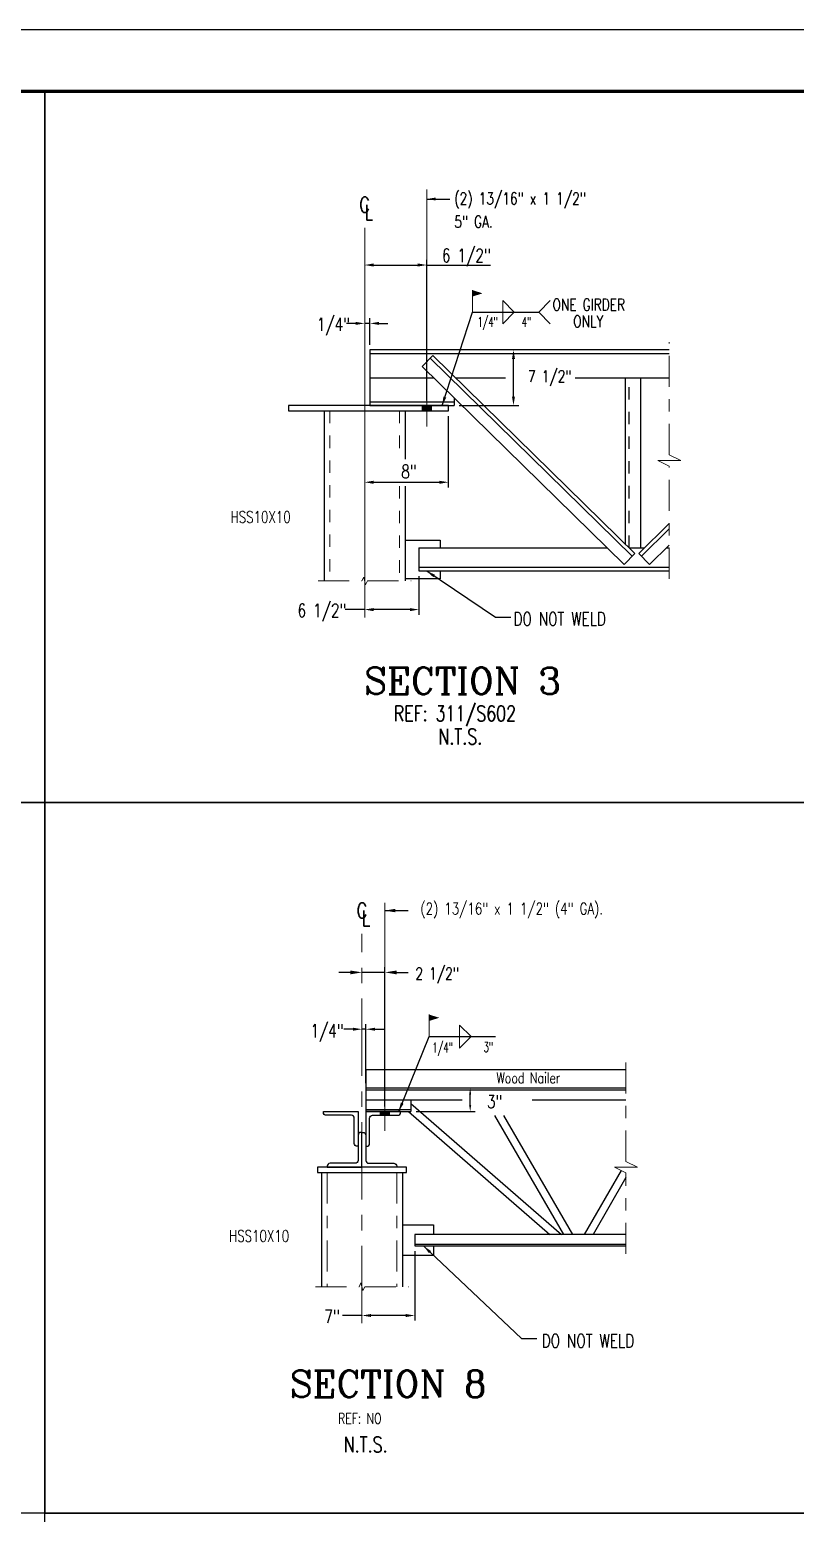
# Paper-space layout 'J1.0' of a CAD drawing. Extents: x -1.7 to 34.3, y -23.5 to 0.5.
# Drawn here: x 12.1 to 18.29, y -11.5 to 0.5 of the extents above; entities that cross this region are included whole.
import ezdxf
from ezdxf.enums import TextEntityAlignment as Align

# ---------------------------------------------------------------- set-up
doc = ezdxf.new("R2010")
doc.units = 0
doc.header["$LTSCALE"] = 0.5
doc.header["$MEASUREMENT"] = 0
for name, pattern in [('CENTER', [2, 1.25, -0.25, 0.25, -0.25]), ('HIDDEN2', [0.1875, 0.125, -0.0625]), ('Xref-FSE$0$B6749 Base-Task 1 LL1', [0.75, 0.5, -0.0625, 0.125, -0.0625])]:
    doc.linetypes.add(name, pattern=pattern)
doc.layers.get('0').update_dxf_attribs({"linetype": 'CONTINUOUS'})
doc.layers.get('DEFPOINTS').update_dxf_attribs({"linetype": 'CONTINUOUS'})
for name, color, linetype in [('A-DETALLESECCION', 7, 'CONTINUOUS'), ('DIMS', 7, 'CONTINUOUS'), ('SECT-STANDARD', 4, 'CONTINUOUS')]:
    doc.layers.add(name, color=color, linetype=linetype)
for name, color, linetype, lineweight in [('SECT-CENTERLINES', 11, 'CENTER', 13), ('SECT-DIMS', 11, 'CONTINUOUS', 20), ('SECT-FADED', 8, 'Xref-FSE$0$B6749 Base-Task 1 LL1', 5), ('SECT-TEXT-NORMAL', 2, 'CONTINUOUS', 30), ('TITLE-BORDER', 4, 'CONTINUOUS', 70), ('TITLE-ERECTION-NOTES-JOISTS', 40, 'CONTINUOUS', 18), ('TITLE-INFO-ATTRIB', 1, 'CONTINUOUS', 40)]:
    doc.layers.add(name, color=color, linetype=linetype, lineweight=lineweight)
doc.layers.add('TITLE-ACTUAL-PAPER-SIZE', color=250, linetype='CONTINUOUS', plot=False)
doc.styles.add('NOTES', font='romans.shx', dxfattribs={"width": 0.95})
doc.styles.add('ROMANC', font='ROMANC.shx')
doc.styles.add('SECTION-ATTRIB-NORM', font='simplex.shx', dxfattribs={"width": 0.75})
doc.styles.get("Standard").update_dxf_attribs({"font": 'SIMPLEX.SHX', "width": 0.75})
doc.styles.add('TITLE-ATTRIB', font='SIMPLEX', dxfattribs={"width": 0.75})
doc.dimstyles.new('SECTIONS', dxfattribs={"dimtxt": 0.125, "dimasz": 0.09375, "dimexe": 0.0625, "dimexo": 0.125, "dimgap": 0.0625, "dimtad": 0, "dimdec": 4, "dimlfac": 96, "dimrnd": 0.0625, "dimzin": 3, "dimdsep": 46, "dimlunit": 4, "dimtxsty": 'SECTION-ATTRIB-NORM', "dimcen": 0.09375, "dimclrt": 2, "dimadec": 0, "dimazin": 0, "dimtfac": 0.625, "dimtdec": 4, "dimtmove": 0, "dimatfit": 2, "dimfxl": 1, "dimtolj": 1, "dimtzin": 3, "dimarcsym": 0})

# ---------------------------------------------------------------- blocks, each defined once
blk = doc.blocks.new('nmbs-d-title')
at = {"layer": 'TITLE-ACTUAL-PAPER-SIZE'}
blk.add_line((34.25, 0.5), (-1.75, 0.5), dxfattribs=at)
at = {"layer": 'TITLE-BORDER'}
blk.add_line((33.75, 0), (0, 0), dxfattribs=at)
at = {"layer": 'TITLE-ERECTION-NOTES-JOISTS', "style": 'NOTES', "width": 0.95}
blk.add_attdef('PAINT', text='', height=0.0781, dxfattribs=at).set_placement((26.346, -18.512), align=Align.BOTTOM_CENTER)
at = {"layer": 'TITLE-INFO-ATTRIB', "style": 'TITLE-ATTRIB', "width": 0.875, "flags": 8}
for tag, height, p in [('CHKR', 0.188, (33.531, -14.781)), ('DTLR', 0.188, (33.531, -16.281)), ('PONO', 0.188, (33.531, -19.7)), ('JOBLOCATION', 0.188, (32.365, -20.7)), ('CUSTOMER', 0.188, (32.948, -20.7)), ('JOB', 0.25, (31.75, -20.7))]:
    blk.add_attdef(tag, text='', height=height, rotation=90, dxfattribs=at).set_placement(p, align=Align.MIDDLE_LEFT)
for tag, height, p in [('FILENO', 0.188, (32.812, -22.128)), ('DRAWING', 0.312, (32.5, -22.94))]:
    blk.add_attdef(tag, text='', height=height, dxfattribs=at).set_placement(p, align=Align.BOTTOM_CENTER)
blk = doc.blocks.new('*D2261')
at = {"layer": 'DEFPOINTS', "color": 0, "transparency": 16777216}
for p in [(15.485, -2.584), (14.808, -3.161), (15.485, -3.161)]:
    blk.add_point(p, dxfattribs=at)
at = {"layer": 'SECT-DIMS', "color": 0, "lineweight": -2, "transparency": 16777216}
for p, q in [((15.485, -2.626), (15.485, -3.203)), ((14.881, -3.161), (15.412, -3.161))]:
    blk.add_line(p, q, dxfattribs=at)
at = {"layer": 'SECT-DIMS', "color": 0, "transparency": 16777216}
for points in [[(14.881, -3.149), (14.881, -3.174), (14.808, -3.161)], [(15.412, -3.149), (15.412, -3.174), (15.485, -3.161)]]:
    blk.add_solid(points, dxfattribs=at)
blk = doc.blocks.new('StabilizerPlate-Flat-Haunch-Girder')
at = {"layer": 'SECT-STANDARD', "color": 3}
for points in [[(2.75, -3.587), (3.031, -3.587), (3.031, -3.65)], [(3.031, -3.837), (3.031, -3.9), (2.75, -3.9)]]:
    blk.add_lwpolyline(points, dxfattribs=at)
blk = doc.blocks.new('*D2262')
at = {"layer": 'DEFPOINTS', "color": 0, "transparency": 16777216}
for p in [(14.808, -1.404), (14.808, -1.416), (15.311, -2.541)]:
    blk.add_point(p, dxfattribs=at)
at = {"layer": 'SECT-DIMS', "color": 0, "lineweight": -2, "transparency": 16777216}
for p, q in [((14.881, -1.404), (15.238, -1.404)), ((15.311, -2.499), (15.311, -1.362)), ((15.311, -1.404), (15.827, -1.404))]:
    blk.add_line(p, q, dxfattribs=at)
at = {"layer": 'SECT-DIMS', "color": 0, "transparency": 16777216}
for points in [[(14.881, -1.391), (14.881, -1.416), (14.808, -1.404)], [(15.238, -1.391), (15.238, -1.416), (15.311, -1.404)]]:
    blk.add_solid(points, dxfattribs=at)
blk = doc.blocks.new('*D2263')
at = {"layer": 'DEFPOINTS', "color": 0, "transparency": 16777216}
for p in [(14.851, -2.091), (16.012, -2.091), (15.533, -2.541)]:
    blk.add_point(p, dxfattribs=at)
at = {"layer": 'SECT-DIMS', "color": 0, "lineweight": -2, "transparency": 16777216}
for p, q in [((16.012, -2.468), (16.012, -2.164)), ((15.574, -2.541), (16.054, -2.541))]:
    blk.add_line(p, q, dxfattribs=at)
at = {"layer": 'SECT-DIMS', "color": 0, "transparency": 16777216}
for points in [[(16, -2.164), (16.024, -2.164), (16.012, -2.091)], [(16, -2.468), (16.024, -2.468), (16.012, -2.541)]]:
    blk.add_solid(points, dxfattribs=at)
blk = doc.blocks.new('*D2264')
at = {"layer": 'DEFPOINTS', "color": 0, "transparency": 16777216}
for p in [(15.247, -3.879), (14.808, -4.191), (14.808, -4.191)]:
    blk.add_point(p, dxfattribs=at)
at = {"layer": 'SECT-DIMS', "color": 0, "lineweight": -2, "transparency": 16777216}
for p, q in [((15.247, -3.921), (15.247, -4.233)), ((14.808, -4.191), (14.652, -4.191)), ((15.174, -4.191), (14.881, -4.191))]:
    blk.add_line(p, q, dxfattribs=at)
at = {"layer": 'SECT-DIMS', "color": 0, "transparency": 16777216}
for points in [[(14.881, -4.179), (14.881, -4.204), (14.808, -4.191)], [(15.174, -4.179), (15.174, -4.204), (15.247, -4.191)]]:
    blk.add_solid(points, dxfattribs=at)
blk = doc.blocks.new('*D2265')
at = {"layer": 'DEFPOINTS', "color": 0, "transparency": 16777216}
for p in [(14.808, -1.876), (14.808, -1.876), (14.851, -2.091)]:
    blk.add_point(p, dxfattribs=at)
at = {"layer": 'SECT-DIMS', "color": 0, "lineweight": -2, "transparency": 16777216}
for p, q in [((14.736, -1.876), (14.661, -1.876)), ((14.851, -1.876), (14.808, -1.876)), ((14.851, -2.049), (14.851, -1.834)), ((14.924, -1.876), (14.997, -1.876))]:
    blk.add_line(p, q, dxfattribs=at)
at = {"layer": 'SECT-DIMS', "color": 0, "transparency": 16777216}
for points in [[(14.736, -1.864), (14.736, -1.888), (14.808, -1.876)], [(14.924, -1.864), (14.924, -1.888), (14.851, -1.876)]]:
    blk.add_solid(points, dxfattribs=at)
blk = doc.blocks.new('KNIFE-FACE')
at = {"layer": 'SECT-STANDARD', "color": 3}
for points in [[(3.078, -3.416), (3.328, -3.416), (3.328, -3.495)], [(3.328, -3.587), (3.328, -3.666), (3.078, -3.666)]]:
    blk.add_lwpolyline(points, dxfattribs=at)
blk = doc.blocks.new('StabilizerPlate-Flat-Joist')
blk.add_blockref('KNIFE-FACE', (0, 0))
blk = doc.blocks.new('*D2274')
at = {"layer": 'DEFPOINTS', "color": 0, "transparency": 16777216}
for p in [(14.787, -7.586), (14.787, -7.586), (14.818, -8.064)]:
    blk.add_point(p, dxfattribs=at)
at = {"layer": 'SECT-DIMS', "color": 0, "lineweight": -2, "transparency": 16777216}
for p, q in [((14.818, -8.022), (14.818, -7.545)), ((14.714, -7.586), (14.639, -7.586)), ((14.818, -7.586), (14.787, -7.586)), ((14.891, -7.586), (14.964, -7.586))]:
    blk.add_line(p, q, dxfattribs=at)
at = {"layer": 'SECT-DIMS', "color": 0, "transparency": 16777216}
for points in [[(14.714, -7.574), (14.714, -7.598), (14.787, -7.586)], [(14.891, -7.574), (14.891, -7.598), (14.818, -7.586)]]:
    blk.add_solid(points, dxfattribs=at)
blk = doc.blocks.new('*D2275')
at = {"layer": 'DEFPOINTS', "color": 0, "transparency": 16777216}
for p in [(14.818, -8.064), (15.662, -8.064), (15.183, -8.251)]:
    blk.add_point(p, dxfattribs=at)
at = {"layer": 'SECT-DIMS', "color": 0, "lineweight": -2, "transparency": 16777216}
for p, q in [((15.662, -8.199), (15.662, -8.116)), ((15.224, -8.251), (15.703, -8.251))]:
    blk.add_line(p, q, dxfattribs=at)
at = {"layer": 'SECT-DIMS', "color": 0, "transparency": 16777216}
for points in [[(15.653, -8.116), (15.67, -8.116), (15.662, -8.064)], [(15.653, -8.199), (15.67, -8.199), (15.662, -8.251)]]:
    blk.add_solid(points, dxfattribs=at)
blk = doc.blocks.new('*D2276')
at = {"layer": 'DEFPOINTS', "color": 0, "transparency": 16777216}
for p in [(15.214, -9.339), (14.787, -9.902), (14.787, -9.902)]:
    blk.add_point(p, dxfattribs=at)
at = {"layer": 'SECT-DIMS', "color": 0, "lineweight": -2, "transparency": 16777216}
for p, q in [((15.214, -9.381), (15.214, -9.943)), ((14.787, -9.902), (14.63, -9.902)), ((15.141, -9.902), (14.859, -9.902))]:
    blk.add_line(p, q, dxfattribs=at)
at = {"layer": 'SECT-DIMS', "color": 0, "transparency": 16777216}
for points in [[(14.859, -9.89), (14.859, -9.914), (14.787, -9.902)], [(15.141, -9.89), (15.141, -9.914), (15.214, -9.902)]]:
    blk.add_solid(points, dxfattribs=at)
blk = doc.blocks.new('*D2277')
at = {"layer": 'DEFPOINTS', "color": 0, "transparency": 16777216}
for p in [(14.787, -7.126), (14.787, -7.126), (14.972, -8.251)]:
    blk.add_point(p, dxfattribs=at)
at = {"layer": 'SECT-DIMS', "color": 0, "lineweight": -2, "transparency": 16777216}
for p, q in [((14.693, -7.126), (14.599, -7.126)), ((14.972, -7.126), (14.787, -7.126)), ((14.972, -8.21), (14.972, -7.085)), ((15.066, -7.126), (15.159, -7.126))]:
    blk.add_line(p, q, dxfattribs=at)
at = {"layer": 'SECT-DIMS', "color": 0, "transparency": 16777216}
for points in [[(14.693, -7.111), (14.693, -7.142), (14.787, -7.126)], [(15.066, -7.111), (15.066, -7.142), (14.972, -7.126)]]:
    blk.add_solid(points, dxfattribs=at)
blk = doc.blocks.new('Column-WF-Flange-Girder')
at = {"layer": 'SECT-CENTERLINES'}
blk.add_line((2.75, -4.212), (2.75, -1.062), dxfattribs=at)
at = {"layer": 'SECT-FADED', "color": 41}
for p, q in [((2.469, -2.993), (2.469, -3.918)), ((3.031, -2.993), (3.031, -3.918))]:
    blk.add_line(p, q, dxfattribs=at)
at = {"layer": 'SECT-FADED'}
blk.add_lwpolyline([(2.375, -3.918), (2.727, -3.918), (2.742, -3.887), (2.758, -3.949), (2.773, -3.918), (3.125, -3.918)], dxfattribs=at)
at = {"layer": 'SECT-STANDARD', "color": 41}
for p, q in [((3.109, -2.95), (2.391, -2.95)), ((2.391, -2.95), (2.391, -2.993)), ((2.391, -2.993), (3.109, -2.993)), ((2.422, -2.993), (2.422, -3.918)), ((3.078, -2.993), (3.078, -3.918)), ((3.109, -2.993), (3.109, -2.95))]:
    blk.add_line(p, q, dxfattribs=at)
at = {"layer": 'SECT-STANDARD'}
for points in [[(2.664, -2.531), (2.461, -2.531, -0.414214), (2.438, -2.508), (2.438, -2.5), (2.719, -2.5), (2.719, -2.781), (2.711, -2.781, -0.414214), (2.688, -2.758), (2.688, -2.555, 0.414214)], [(2.836, -2.531), (3.039, -2.531, 0.414214), (3.062, -2.508), (3.062, -2.5), (2.781, -2.5), (2.781, -2.781), (2.789, -2.781, 0.414214), (2.812, -2.758), (2.812, -2.555, -0.414214)], [(2.695, -2.919), (2.492, -2.919, 0.414214), (2.469, -2.942), (2.469, -2.95), (2.75, -2.95), (2.75, -2.669), (2.742, -2.669, 0.414214), (2.719, -2.692), (2.719, -2.895, -0.414214)], [(2.805, -2.919), (3.008, -2.919, -0.414214), (3.031, -2.942), (3.031, -2.95), (2.75, -2.95), (2.75, -2.669), (2.758, -2.669, -0.414214), (2.781, -2.692), (2.781, -2.895, 0.414214)]]:
    blk.add_lwpolyline(points, format="xyb", close=True, dxfattribs=at)
at = {"layer": 'SECT-TEXT-NORMAL', "style": 'SECTION-ATTRIB-NORM', "width": 0.75}
blk.add_text('C', height=0.125, dxfattribs=at).set_placement((2.75, -0.875), align=Align.MIDDLE)
blk.add_text('L', height=0.125, dxfattribs=at).set_placement((2.75, -0.875), align=Align.TOP_LEFT)

psp = doc.layouts.new('J1.0')

# ---------------------------------------------------------------- linework, layer by layer
for p, q in [((16.92177785, -7.91483298), (14.81783168, -7.91483298)), ((14.81783168, -7.91483298), (14.81783168, -8.06265659))]:
    psp.add_line(p, q)
at = {"layer": 'A-DETALLESECCION'}
for points in [[(14.46828907, -3.42682756, 0, 0.03578526, 0), (14.38927465, -3.42682754, 0, 0, 0), (14.2388603, -3.42682745, 0, 0, 0), (14.2388603, -3.42682745, 0, 0, 0)], [(14.45607413, -9.24219144, 0, 0.03578526, 0), (14.37705971, -9.24219142, 0, 0, 0), (14.22664536, -9.24219133, 0, 0, 0), (14.22664536, -9.24219133, 0, 0, 0)]]:
    psp.add_lwpolyline(points, format="xyseb", dxfattribs=at)
at = {"layer": 'DIMS', "color": 7, "linetype": 'Continuous'}
for points in [[(6.11058317, -5.75100504), (12.22087315, -5.75100504), (12.22087315, 0.00009905), (6.11058317, 0.00009905)], [(6.11058352, 0.00009905), (12.22087315, 0.00009905), (12.22087315, -5.75100504), (6.11058352, -5.75102912)], [(12.22087279, 0.00007497), (18.50470138, 0.00007497), (18.50470138, -5.7510532), (12.22087279, -5.7510532)], [(6.11058369, -5.75102912), (12.22087331, -5.75102912), (12.22087331, -11.5021332), (6.11058369, -11.50215728)], [(12.22087279, -5.75102912), (18.50470138, -5.75102912), (18.50470138, -11.50215728), (12.22087279, -11.50215728)], [(12.22087279, -11.50215728), (18.50470138, -11.50215728), (18.50470138, -17.25328545), (12.22087279, -17.25328545)]]:
    psp.add_lwpolyline(points, close=True, dxfattribs=at)
at = {"layer": 'SECT-CENTERLINES'}
for p, q in [((15.31087656, -2.70886468), (15.31087656, -2.41632597)), ((14.97182022, -8.40755902), (14.97182022, -8.12668803))]:
    psp.add_line(p, q, dxfattribs=at)
at = {"layer": 'SECT-DIMS'}
for p, q in [((15.31087656, -2.29130197), (15.31087656, -0.79281772)), ((14.80848845, -4.25394565), (14.80848845, -1.10335686)), ((15.68079561, -1.78570795), (15.68079561, -1.60747581)), ((16.21612371, -1.78570795), (16.30989171, -1.69193995)), ((16.30989171, -1.87947595), (16.21612371, -1.78570795)), ((14.97182022, -8.00166351), (14.97182022, -6.56366437)), ((15.33069699, -7.64602501), (15.33069699, -7.46779212))]:
    psp.add_line(p, q, dxfattribs=at)
for points in [[(15.92501766, -1.69193995), (15.92501766, -1.87947595), (16.01878566, -1.78570795)], [(15.57492007, -7.55225662), (15.57492007, -7.73979341), (15.66868846, -7.64602501)]]:
    psp.add_lwpolyline(points, close=True, dxfattribs=at)
for points in [[(15.68079561, -1.65826681), (15.68079561, -1.60747581), (15.76261253, -1.63287131)], [(15.33069699, -7.51858333), (15.33069699, -7.46779212), (15.41251426, -7.49318773)]]:
    psp.add_solid(points, dxfattribs=at)
at = {"layer": 'SECT-FADED'}
for p, q in [((17.27188646, -2.93807606), (17.27188646, -2.02853447)), ((17.17811846, -2.98496006), (17.36565446, -2.98496006)), ((17.27188646, -3.03184406), (17.17811846, -2.98496006)), ((17.36565446, -2.98496006), (17.27188646, -2.93807606)), ((17.27188646, -3.94138565), (17.27188646, -3.03184406)), ((14.43341645, -3.95932178), (14.78504645, -3.95932178)), ((14.78504645, -3.95932178), (14.80067445, -3.92806578)), ((14.80067445, -3.92806578), (14.81630245, -3.99057778)), ((14.81630245, -3.99057778), (14.83193045, -3.95932178)), ((14.83193045, -3.95932178), (15.18356045, -3.95932178))]:
    psp.add_line(p, q, dxfattribs=at)
at = {"layer": 'SECT-FADED', "color": 41, "linetype": 'HIDDEN2'}
for p, q in [((14.52718445, -2.58405778), (14.52718445, -3.95932178)), ((15.08979245, -2.58405778), (15.08979245, -2.97386957)), ((15.08979245, -3.19266157), (15.08979245, -3.95932178))]:
    psp.add_line(p, q, dxfattribs=at)
at = {"layer": 'SECT-FADED'}
psp.add_lwpolyline([(16.92177785, -9.40170506), (16.92177785, -8.74845993), (16.82800945, -8.70157574), (17.01554624, -8.70157574), (16.92177785, -8.65469154), (16.92177785, -7.78255337)], dxfattribs=at)
at = {"layer": 'SECT-STANDARD', "color": 4}
for p, q in [((14.85080491, -2.09104647), (14.85080491, -2.54113287)), ((17.27188646, -2.09104647), (14.85080491, -2.09104647)), ((17.27188646, -2.12230247), (14.85080491, -2.12230247)), ((15.27331551, -2.22414741), (15.36085286, -2.13488257)), ((16.97216066, -3.75878468), (15.33896852, -2.15719878)), ((16.994045, -3.73646847), (15.36085286, -2.13488257)), ((16.90650765, -3.82573331), (15.27331551, -2.22414741)), ((14.85080491, -2.31608967), (15.36707218, -2.31608967)), ((15.54563596, -2.31608967), (15.94761306, -2.31608967)), ((16.51195713, -2.31608967), (17.27188646, -2.31608967)), ((16.91676755, -3.66068653), (16.91676755, -2.31608967)), ((17.04179155, -3.69133765), (17.04179155, -2.31608967)), ((14.85080491, -2.50987687), (15.53281083, -2.50987687)), ((15.53281083, -2.47862087), (15.53281083, -2.54113287)), ((14.85080491, -2.54113287), (15.53281083, -2.54113287)), ((17.025301, -3.73646847), (17.27188646, -3.49465504)), ((17.04718534, -3.75878468), (17.27188646, -3.53843207)), ((15.24692261, -3.69133765), (16.76945977, -3.69133765)), ((15.24692261, -3.69133765), (15.24692261, -3.87887365)), ((16.94802355, -3.69133765), (17.07132244, -3.69133765)), ((17.11283835, -3.82573331), (17.27188646, -3.66976317)), ((17.24988622, -3.69133765), (17.27188646, -3.69133765)), ((16.90650765, -3.82573331), (16.994045, -3.73646847)), ((17.11283835, -3.82573331), (17.025301, -3.73646847)), ((15.24692261, -3.84761765), (17.27188646, -3.84761765)), ((15.24692261, -3.87887365), (17.27188646, -3.87887365))]:
    psp.add_line(p, q, dxfattribs=at)
at = {"layer": 'SECT-STANDARD', "color": 4, "linetype": 'HIDDEN2'}
psp.add_line((16.94802355, -3.69133765), (16.94802355, -2.31608967), dxfattribs=at)
at = {"layer": 'SECT-STANDARD', "color": 41}
for p, q in [((14.19332384, -2.54113287), (14.19332384, -2.58405778)), ((15.48507667, -2.54113287), (14.19332384, -2.54113287)), ((14.19332384, -2.58405778), (15.48507667, -2.58405778)), ((14.48030045, -2.58405778), (14.48030045, -3.95932178)), ((15.13667645, -2.58405778), (15.13667645, -2.97386957)), ((15.48507667, -2.58405778), (15.48507667, -2.54113287)), ((15.13667645, -3.19266157), (15.13667645, -3.95932178))]:
    psp.add_line(p, q, dxfattribs=at)
at = {"layer": 'SECT-STANDARD', "color": 1}
for p, q in [((14.81783168, -8.06395867), (14.81783168, -8.25149546)), ((16.92177785, -8.06395867), (14.81783168, -8.06395867)), ((16.92177785, -8.07958674), (14.81783168, -8.07958674)), ((14.81783168, -8.15772706), (15.59749889, -8.15772706)), ((15.18269492, -8.15772706), (15.18269492, -8.25149546)), ((16.16184533, -8.15772706), (16.92177785, -8.15772706)), ((14.81783168, -8.23586739), (15.18269492, -8.23586739)), ((14.81783168, -8.25149546), (15.18269492, -8.25149546)), ((15.16164621, -8.25149546), (16.30621014, -9.24669068)), ((15.18269492, -8.18695906), (16.40148151, -9.24669068)), ((15.85883239, -8.28275159), (16.41710957, -9.24669068)), ((15.93107204, -8.28275159), (16.48934922, -9.24669068)), ((16.8829251, -8.72903356), (16.58311761, -9.24669068)), ((16.92177785, -8.78668045), (16.65535726, -9.24669068)), ((15.21395105, -9.24669068), (15.21395105, -9.3391928)), ((16.92177785, -9.24669068), (15.21395105, -9.24669068)), ((15.21395105, -9.32356474), (16.92177785, -9.32356474)), ((15.21395105, -9.3391928), (16.92177785, -9.3391928))]:
    psp.add_line(p, q, dxfattribs=at)
at = {"layer": 'SECT-STANDARD', "color": 7}
psp.add_solid([(15.26959122, -2.54113287), (15.26959122, -2.58405778), (15.3521619, -2.54113287), (15.3521619, -2.58405778)], dxfattribs=at)
at = {"layer": 'SECT-STANDARD'}
psp.add_solid([(14.93053471, -8.25149546), (14.93053471, -8.28275159), (15.01310573, -8.25149546), (15.01310573, -8.28275159)], dxfattribs=at)

# ---------------------------------------------------------------- block references
psp.add_blockref('nmbs-d-title', (0.00029319, 0.00009905))
for name, p, xscale, yscale, zscale in [('StabilizerPlate-Flat-Haunch-Girder', (12.38614844, -0.04065286), 1.000192004384108, 1.000192004384108, 1.000192004384108), ('Column-WF-Flange-Girder', (12.03603599, -5.75100495), 1.000196202463696, 1.000196202463696, 1.000196202463696), ('StabilizerPlate-Flat-Joist', (12.03603599, -5.75100495), 1.000196202463696, 1.000196202463696, 1.000196202463696)]:
    psp.add_blockref(name, p, dxfattribs=dict(xscale=xscale, yscale=yscale, zscale=zscale))

# ---------------------------------------------------------------- texts
at = {"style": 'SECTION-ATTRIB-NORM', "width": 0.75}
psp.add_text('Wood Nailer', height=0.0866058054, dxfattribs=at).set_placement((15.87507084, -8.02328236))
at = {"layer": 'A-DETALLESECCION', "char_height": 0.2147304338, "attachment_point": 5, "style": 'ROMANC'}
for s, insert in [('\\A1;SECTION 3', (15.60047083, -4.76742913)), ('\\A1;SECTION 8 ', (14.99855897, -10.45398819))]:
    psp.add_mtext(s, dxfattribs=dict(at, insert=insert))
at = {"layer": 'A-DETALLESECCION', "style": 'SECTION-ATTRIB-NORM', "width": 0.625, "flags": 8}
for tag, text, p in [('1/4"', '1/8"', (15.43828599, -7.73451701)), ('3"', '1"', (15.80905166, -7.73094767))]:
    psp.add_attdef(tag, text=text, height=0.080023764, dxfattribs=at).set_placement(p, align=Align.MIDDLE_CENTER)
at = {"layer": 'SECT-DIMS', "color": 2, "width": 0.75}
for p in [(13.72403636, -3.48941727), (13.71182142, -9.30478115)]:
    psp.add_text('HSS10X10', height=0.093312652, dxfattribs=at).set_placement(p)
at = {"layer": 'SECT-TEXT-NORMAL', "lineweight": -2, "style": 'SECTION-ATTRIB-NORM', "width": 0.75}
for s, p in [('(2) 13/16" x 1 1/2"', (15.53274817, -0.94241198)), ('5" GA.', (15.53274817, -1.13010786))]:
    psp.add_text(s, height=0.096028517, dxfattribs=at).set_placement(p, align=Align.BOTTOM_LEFT)
at = {"layer": 'SECT-TEXT-NORMAL', "style": 'SECTION-ATTRIB-NORM', "width": 0.75}
psp.add_text('C', height=0.125024, dxfattribs=at).set_placement((14.80848845, -0.91582086), align=Align.MIDDLE)
psp.add_text('L', height=0.125024, dxfattribs=at).set_placement((14.80848845, -0.91582086), align=Align.TOP_LEFT)
at = {"layer": 'SECT-TEXT-NORMAL', "lineweight": -2, "style": 'SECTION-ATTRIB-NORM', "width": 0.75}
for s, height, p in [('6 1/2"', 0.107776113, (15.43359723, -1.37999187)), ('1/4"', 0.106698352, (14.4220329, -1.93752685)), ('7 1/2"', 0.096028517, (16.12917141, -2.35225242)), ('8"', 0.107776113, (15.10445864, -3.12794814)), ('6 1/2"', 0.107776113, (14.26545616, -4.25175231)), ('DO NOT WELD', 0.1077761133, (16.01125162, -4.32101572)), ('2 1/2"', 0.096028517, (15.21862929, -7.18334518)), ('1/4"', 0.106698352, (14.36995344, -7.65256079)), ('3"', 0.105631369, (15.79857934, -8.22433789)), ('7"', 0.107776113, (14.48226793, -9.96265689)), ('DO NOT WELD', 0.1077761133, (16.23970459, -10.16037811)), ('REF: NO', 0.085358682, (14.59375099, -10.77739413))]:
    psp.add_text(s, height=height, dxfattribs=at).set_placement(p)
for s, p in [('ONE GIRDER', (16.32759372, -1.72480191)), ('ONLY', (16.49485424, -1.85964378))]:
    psp.add_text(s, height=0.096028517, dxfattribs=at).set_placement(p, align=Align.MIDDLE_LEFT)
at = {"layer": 'SECT-TEXT-NORMAL', "style": 'SECTION-ATTRIB-NORM', "width": 0.75}
for s, height, p in [('REF: 311/S602', 0.1250240005, (15.04408364, -5.09361892)), ('N.T.S.', 0.125024001, (15.40507018, -5.28159138)), ('N.T.S.', 0.125024001, (14.6394447, -11.00776584))]:
    psp.add_text(s, height=height, dxfattribs=at).set_placement(p)
psp.add_text('(2) 13/16" x 1 1/2" (4" GA).', height=0.0937683937, dxfattribs=at).set_placement((15.25935899, -6.68525039), align=Align.BOTTOM_LEFT)
at = {"layer": 'SECT-TEXT-NORMAL', "style": 'SECTION-ATTRIB-NORM', "width": 0.625, "flags": 8}
for tag, text, p in [('1/4"', '1/4"', (15.80290664, -1.86384795)), ('4"', '2"', (16.11745469, -1.86384795))]:
    psp.add_attdef(tag, text=text, height=0.07814, dxfattribs=at).set_placement(p, align=Align.MIDDLE_CENTER)

# ---------------------------------------------------------------- dimensions: what is measured, and where the dimension line sits
at = {"layer": 'SECT-DIMS'}
for base, p1, p2, angle, override, picture, middle in [((14.80845511, -1.40359938), (15.31087656, -2.54113287), (14.80845511, -1.41591687), 180, {"dimscale": 0.010417, "dimasz": 7, "dimexe": 4, "dimexo": 4, "dimlfac": 9216, "dimse2": 1}, '*D2262', (15.82615971, -1.40359938)), ((16.01186113, -2.09104647), (15.53281083, -2.54113287), (14.85080491, -2.09104647), 90, {"dimscale": 0.010417, "dimasz": 7, "dimexe": 4, "dimexo": 4, "dimlfac": 9216, "dimse2": 1}, '*D2263', (16.01186113, -2.44736487)), ((14.78657555, -7.12627473), (14.97182022, -8.25149546), (14.78657555, -7.12627473), 180, {"dimscale": 0.010417, "dimasz": 9, "dimexe": 4, "dimexo": 4, "dimlfac": 9216, "dimse2": 1}, '*D2277', (14.87919788, -7.12627473)), ((15.66174723, -8.06395867), (15.18269492, -8.25149546), (14.81783168, -8.06395867), 90, {"dimscale": 0.010417, "dimasz": 5, "dimexe": 4, "dimexo": 4, "dimlfac": 9216, "dimse2": 1}, '*D2275', (15.66174723, -8.15772706))]:
    dim = psp.add_linear_dim(base=base, p1=p1, p2=p2, angle=angle, text=' ', dimstyle='SECTIONS', override=override, dxfattribs=at)
    dim.commit()
    dim.dimension.update_dxf_attribs({"geometry": picture, "text_midpoint": middle, "dimtype": 160})
for base, p1, p2, override, picture, middle in [((14.80848845, -1.87585623), (14.85080491, -2.09104647), (14.80848845, -1.87585623), {"dimscale": 0.010417, "dimasz": 7, "dimexe": 4, "dimexo": 4, "dimlfac": 9216, "dimse2": 1}, '*D2265', (14.66200407, -1.87585623)), ((15.48507667, -3.16140557), (14.80848845, -3.16140557), (15.48507667, -2.58405778), {"dimscale": 0.010417, "dimasz": 7, "dimexe": 4, "dimexo": 4, "dimlfac": 9216}, '*D2261', (15.14678256, -3.16140557)), ((14.78657555, -7.58621603), (14.81783168, -8.06395867), (14.78657555, -7.58621603), {"dimscale": 0.010417, "dimasz": 7, "dimexe": 4, "dimexo": 4, "dimlfac": 9216, "dimse2": 1}, '*D2274', (14.64009117, -7.58621603))]:
    dim = psp.add_linear_dim(base=base, p1=p1, p2=p2, text=' ', dimstyle='SECTIONS', override=override, dxfattribs=at)
    dim.commit()
    dim.dimension.update_dxf_attribs({"geometry": picture, "text_midpoint": middle})
for base, p1, p2, override, picture, middle in [((14.80848845, -4.19143365), (15.24692261, -3.87887365), (14.80848845, -4.19143365), {"dimscale": 0.010417, "dimasz": 7, "dimexe": 4, "dimexo": 4, "dimlfac": 9216, "dimse1": 0, "dimse2": 1}, '*D2264', (14.65220845, -4.19143365)), ((14.78657555, -9.90180316), (15.21395105, -9.3391928), (14.78657555, -9.90180316), {"dimscale": 0.010417, "dimasz": 7, "dimexe": 4, "dimexo": 4, "dimlfac": 9216}, '*D2276', (14.63029489, -9.90180316))]:
    dim = psp.add_linear_dim(base=base, p1=p1, p2=p2, text=' ', dimstyle='SECTIONS', override=override, dxfattribs=at)
    dim.commit()
    dim.dimension.update_dxf_attribs({"geometry": picture, "text_midpoint": middle, "dimtype": 160})

# ---------------------------------------------------------------- leaders
for points, override in [([(15.31087656, -0.86981895), (15.49841256, -0.86981895)], {"dimscale": 0.010417, "dimasz": 7, "dimse1": 1, "dimse2": 1}), ([(15.43430373, -2.54113287), (15.68079561, -1.78570795), (16.21612371, -1.78570795)], {"dimscale": 0.010417, "dimasz": 7, "dimgap": 0.0625, "dimtad": 0}), ([(15.30995964, -3.87887365), (15.8654672, -4.25375129), (15.9904912, -4.25375129)], {"dimscale": 0.010417, "dimasz": 7, "dimse1": 1, "dimse2": 1}), ([(14.97182022, -6.62617663), (15.15935701, -6.62617663)], {"dimscale": 0.010417, "dimasz": 8, "dimse1": 1, "dimse2": 1}), ([(15.08420408, -8.25149546), (15.33069699, -7.64602501), (15.86602734, -7.64602501)], {"dimscale": 0.010417, "dimasz": 7}), ([(15.28396158, -9.3391928), (16.07711845, -10.08710518), (16.20214298, -10.08710518)], {"dimscale": 0.010417, "dimasz": 7})]:
    psp.add_leader(points, dimstyle='SECTIONS', override=override, dxfattribs=at)

doc.saveas('drawing.dxf')
